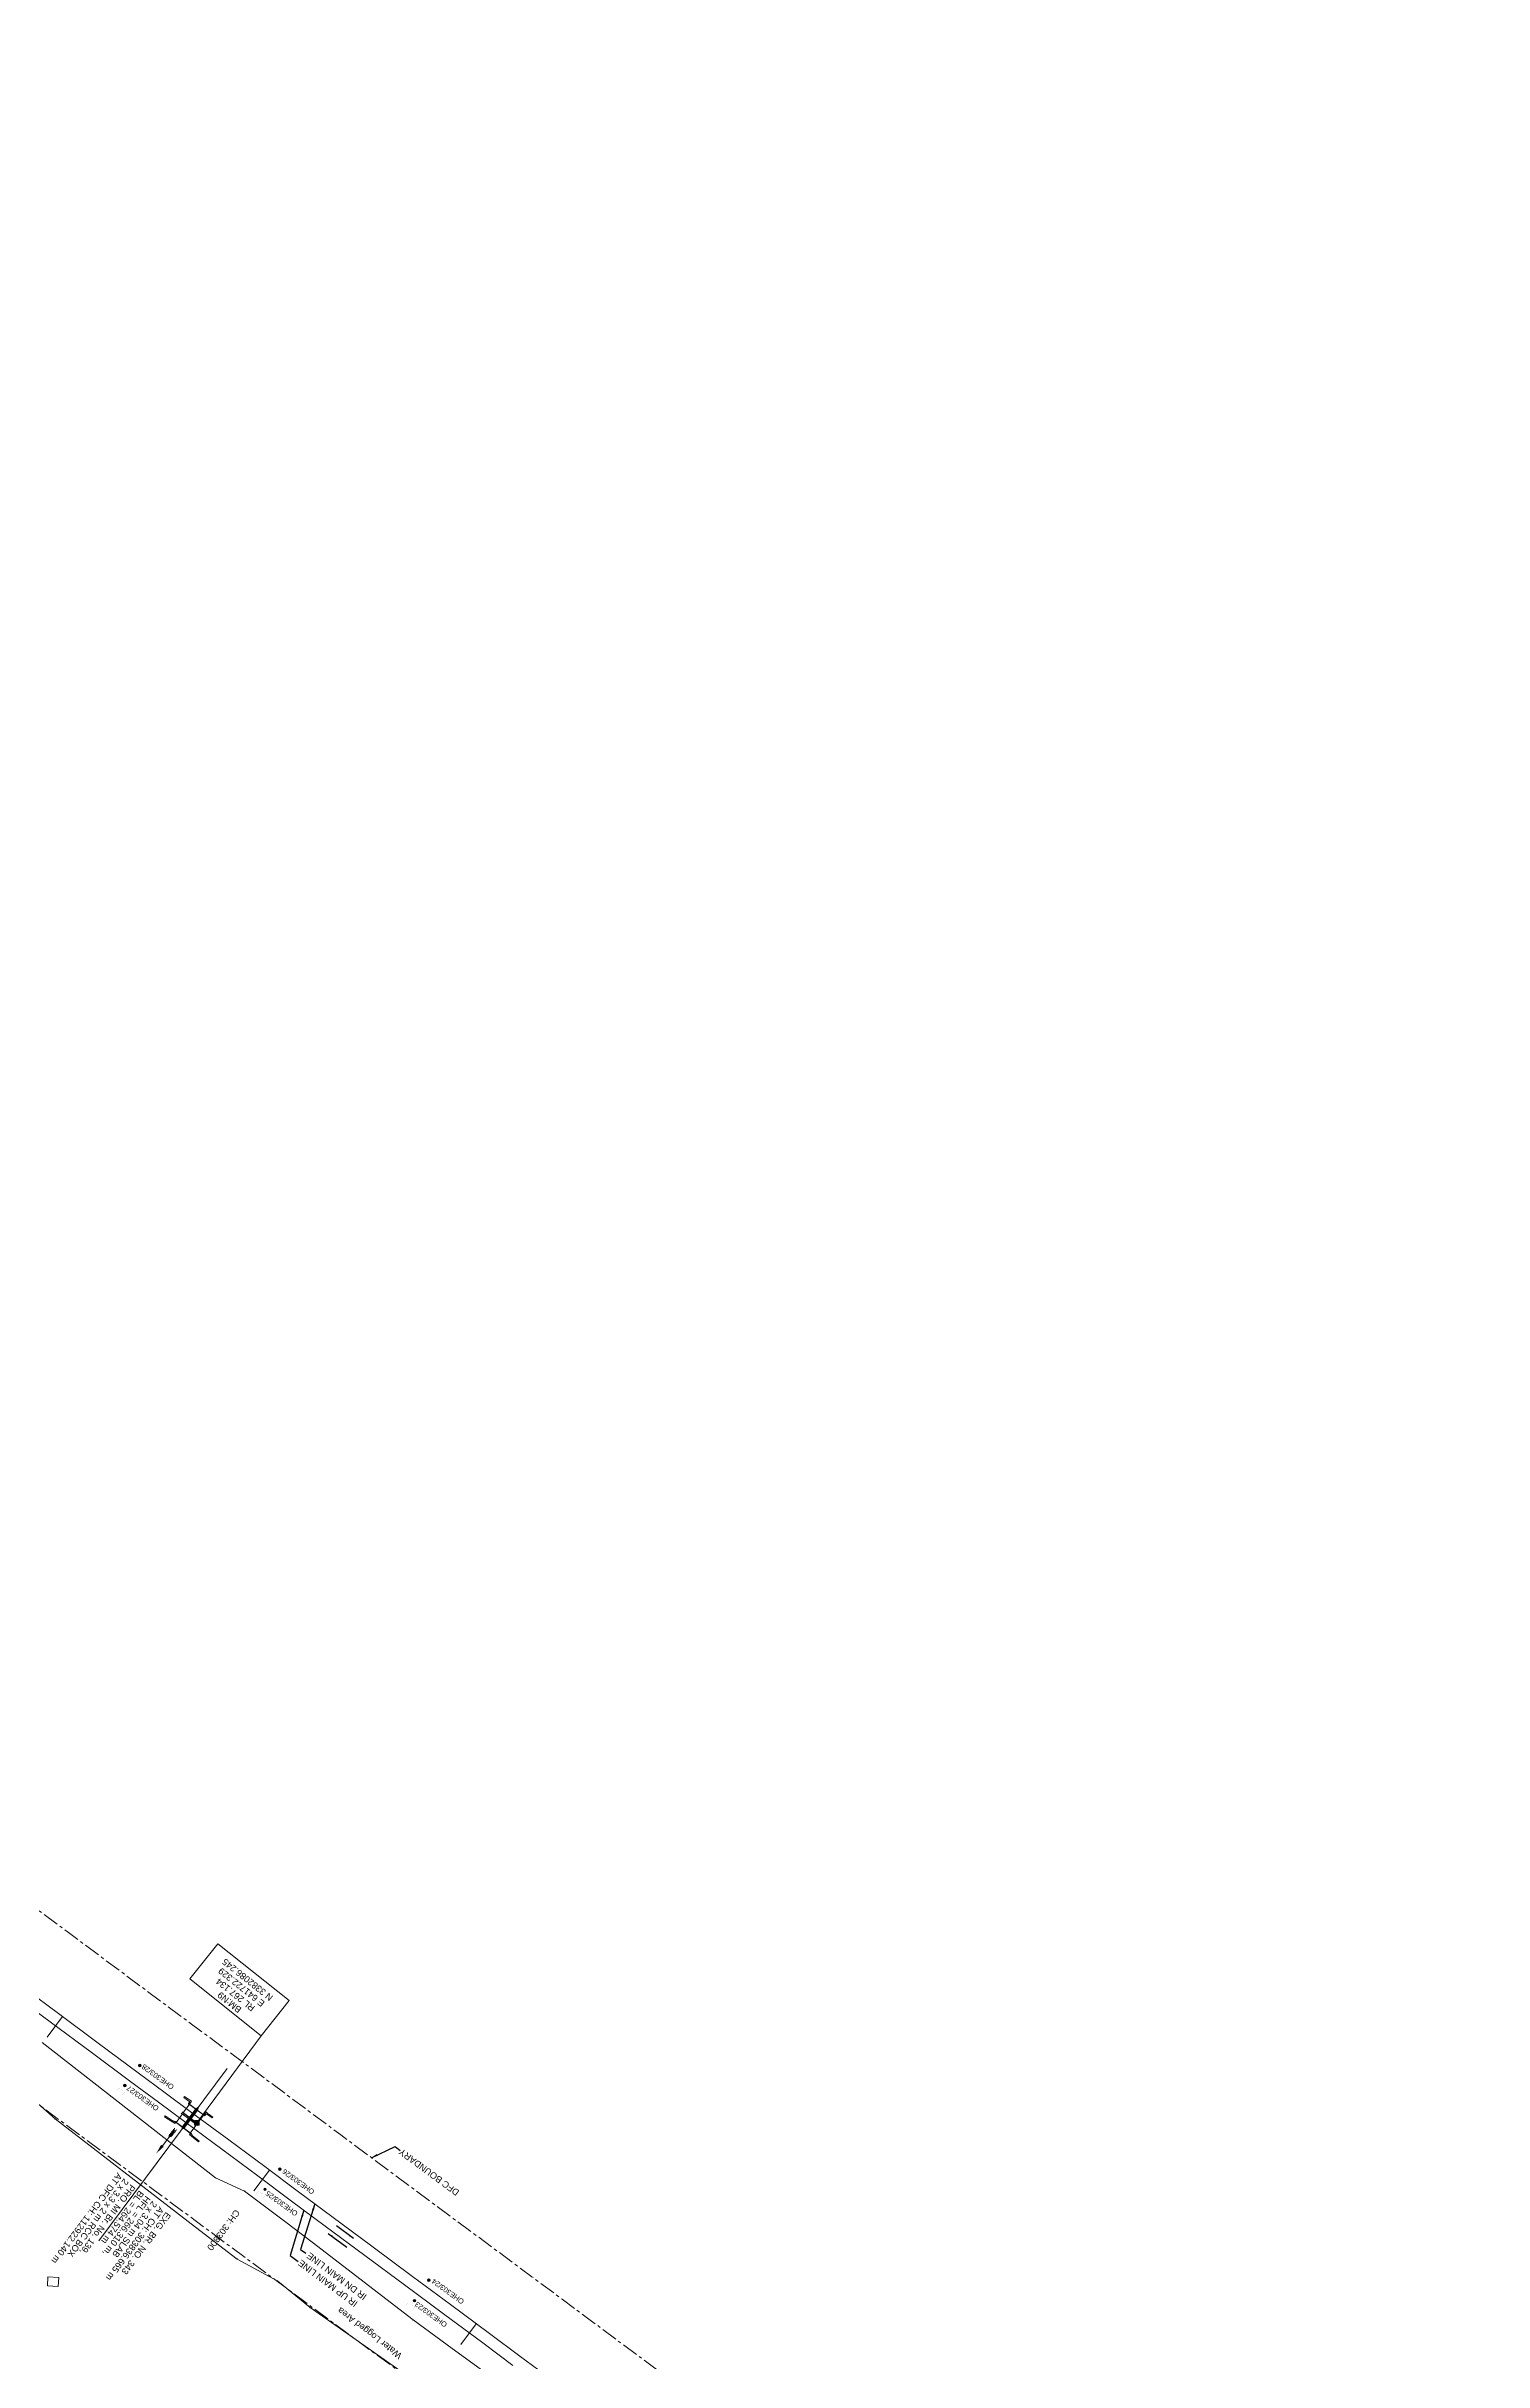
# Model space of a CAD drawing. Header units: metres. Extents: x 628572 to 650094, y 3375792 to 3391117.
# Drawn here: x 641664 to 642222, y 3381994 to 3382892 of the extents above; entities that cross this region are included whole.
import ezdxf
from ezdxf.enums import TextEntityAlignment as Align

# ---------------------------------------------------------------- set-up
doc = ezdxf.new("R2010")
doc.units = ezdxf.units.M
doc.header["$MEASUREMENT"] = 0
doc.linetypes.add('CENTER', pattern=[2, 1.25, -0.25, 0.25, -0.25])
for name, color, linetype, lineweight in [('Bench_Mark', 7, 'Continuous', 0), ('BRIDGE DETAILS PLAN', 7, 'Continuous', 0), ('Commercial Building Pucca', 251, 'Continuous', 0), ('Culvert Parapet', 7, 'Continuous', 0), ('DFCC BOUNDARY', 6, 'CENTER', 0), ('Existing Chainage', 7, 'Continuous', 0), ('Existing IR Track', 143, 'Continuous', 0), ('Existing Railway Boundary', 7, 'CENTER', 0), ('flow direction', 7, 'Continuous', 0), ('OHE MAST', 8, 'Continuous', 0), ('Piers_Abutment', 7, 'Continuous', 0), ('Retaining Wall', 251, 'Continuous', 0), ('River Text', 5, 'Continuous', 0), ('Text', 251, 'Continuous', 0), ('TOPOSTYLEREMARK', 251, 'Continuous', 0), ('Water Logged Area', 5, 'Continuous', 0)]:
    doc.layers.add(name, color=color, linetype=linetype, lineweight=lineweight)
doc.styles.get("Standard").update_dxf_attribs({"font": 'arial.ttf'})
doc.styles.add('Style-Arial', font='arial.ttf')
doc.dimstyles.new('ISO-25', dxfattribs={"dimtxt": 2.5, "dimasz": 2.5, "dimexe": 1.25, "dimexo": 0.625, "dimtad": 1, "dimtxsty": 'Standard', "dimcen": 2.5, "dimadec": 0, "dimazin": 0, "dimtfac": 1, "dimtmove": 0, "dimatfit": 3, "dimfxl": 1, "dimarcsym": 0})

# ---------------------------------------------------------------- blocks, each defined once
blk = doc.blocks.new('BM')
blk.add_hatch(color=256).paths.add_polyline_path([(-0.88, -0.88), (-0.88, 0.88), (0.88, 0.88), (0.88, -0.88)])
for p, q in [((0.88, 0.88), (-0.88, 0.88)), ((-0.88, 0.88), (-0.88, -0.88)), ((0.88, -0.88), (0.88, 0.88)), ((-0.88, -0.88), (0.88, -0.88))]:
    blk.add_line(p, q)
blk = doc.blocks.new('OHE MAST')
h = blk.add_hatch(color=256)
edge = h.paths.add_edge_path()
edge.add_arc((0, 0), 0.514, 0, 360)
at = {"const_width": 0.01, "flags": 128}
for points in [[(1.5, 3.5), (1.5, 2), (-1.5, 2), (-1.5, 3.5)], [(0, 2), (0, 0)]]:
    blk.add_lwpolyline(points, dxfattribs=at)
blk.add_circle((0, 0), 0.514)
blk = doc.blocks.new('River A')
at = {"layer": 'River Text'}
for p, q in [((0, 0), (-3.6, 7.5, -1499.5)), ((0.1, 6), (-3.5, 13.6, -1499.5)), ((0.1, 3.3), (-3.5, 10.8, -1499.5)), ((0.2, 9.9), (-3.4, 17.4, -1499.5)), ((0.3, 12.9), (-3.3, 20.5, -1499.5)), ((0.4, 16.4), (-3.2, 24, -1499.5)), ((0.5, 20.3), (-3.1, 27.8, -1499.5)), ((0.5, 22.3), (0, 0)), ((0, 0), (4, 7.4, -1499.5)), ((0.1, 6), (4.1, 13.4, -1499.5)), ((0.1, 3.3), (4.1, 10.7, -1499.5)), ((0.2, 9.9), (4.2, 17.2, -1499.5)), ((0.3, 12.9), (4.3, 20.3, -1499.5)), ((0.4, 16.4), (4.4, 23.8, -1499.5)), ((0.5, 20.3), (4.5, 27.7, -1499.5))]:
    blk.add_line(p, q, dxfattribs=at)
at = {"layer": 'River Text', "flags": 128}
blk.add_lwpolyline([(-0.7, -27.7), (0.5, 22.3)], dxfattribs=at)
at = {"layer": 'River Text', "extrusion": (0, 0, -1)}
blk.add_solid([(-3.5, -27.8), (1.3, -52.7), (4.8, -27.6)], dxfattribs=at)

msp = doc.modelspace()

# ---------------------------------------------------------------- linework, layer by layer
at = {"layer": 'BRIDGE DETAILS PLAN', "flags": 128}
msp.add_lwpolyline([(641684.3549, 3382040.4375), (641734.0514, 3382107.2755)], dxfattribs=at)
at = {"layer": 'Commercial Building Pucca', "linetype": 'Continuous', "flags": 128}
msp.add_lwpolyline([(641664.3295, 3382022.9055), (641664.5817, 3382026.4369), (641668.725, 3382026.1716), (641668.4728, 3382022.64), (641664.3295, 3382022.9055)], close=True, dxfattribs=at)
at = {"layer": 'Culvert Parapet', "linetype": 'Continuous', "flags": 128}
for points in [[(641722.7088, 3382085.2667), (641722.665, 3382085.1647), (641716.246, 3382089.9364), (641716.3004, 3382090.0142), (641722.7088, 3382085.2667)], [(641716.6443, 3382090.2939), (641716.7304, 3382090.3706), (641722.998, 3382085.6485), (641722.9577, 3382085.5912), (641716.6443, 3382090.2939)], [(641719.1426, 3382093.7489), (641719.5155, 3382093.4513), (641720.2305, 3382094.5496), (641717.5901, 3382096.4603), (641717.3086, 3382096.0097), (641719.615, 3382094.3407), (641719.1426, 3382093.7489)], [(641719.1438, 3382093.7055), (641719.0974, 3382093.6117), (641725.3972, 3382088.8842), (641725.4572, 3382088.9829), (641719.1438, 3382093.7055)], [(641713.3189, 3382086.933), (641713.0381, 3382086.4589), (641713.8016, 3382085.9005), (641714.0937, 3382086.3363), (641713.3189, 3382086.933)], [(641713.783, 3382086.6672), (641713.8839, 3382086.7353), (641720.29, 3382081.9296), (641720.2039, 3382081.8279), (641713.783, 3382086.6672)], [(641720.5436, 3382081.515), (641720.2295, 3382081.0473), (641719.4881, 3382081.6653), (641719.7856, 3382082.0932), (641720.5436, 3382081.515)]]:
    msp.add_lwpolyline(points, close=True, dxfattribs=at)
msp.add_lwpolyline([(641725.0591, 3382089.3454), (641725.4546, 3382088.9961), (641725.9333, 3382089.6631), (641726.3706, 3382089.3948), (641726.6445, 3382089.8129), (641725.8539, 3382090.4202), (641725.579, 3382090.019), (641725.5708, 3382089.9179), (641725.0591, 3382089.3454)], dxfattribs=at)
at = {"layer": 'DFCC BOUNDARY', "ltscale": 5, "flags": 128}
msp.add_lwpolyline([(643812.3093, 3380572.2631), (643808.6724, 3380574.9777), (643793.2095, 3380586.5191), (643778.2448, 3380597.6421), (643763.3482, 3380608.7144), (643749.7736, 3380618.8204), (643735.9982, 3380629.076), (643723.1947, 3380638.6), (643709.7998, 3380648.5621), (643690.0477, 3380662.9402), (643670.4357, 3380677.2164), (643654.8999, 3380688.7702), (643639.33, 3380700.3503), (643623.6793, 3380711.9753), (643608.0162, 3380723.6096), (643592.0244, 3380735.5214), (643576.0362, 3380747.4305), (643559.2149, 3380759.9262), (643542.8146, 3380772.109), (643525.4077, 3380785.0526), (643508.5729, 3380797.5713), (643491.5674, 3380810.185), (643474.9054, 3380822.5435), (643458.6431, 3380834.5901), (643442.5469, 3380846.5134), (643427.1858, 3380857.9465), (643411.8459, 3380869.3639), (643394.9279, 3380881.9183), (643378.0712, 3380894.4272), (643361.5733, 3380906.6656), (643345.0316, 3380918.9365), (643327.8173, 3380931.7135), (643310.7678, 3380944.3682), (643276.4247, 3380969.8455), (643259.3635, 3380982.507), (643242.1351, 3380995.2928), (643222.7062, 3381009.6831), (643203.0589, 3381024.2351), (643183.8178, 3381038.4897), (643164.43, 3381052.853), (643145.2327, 3381067.0902), (643126.2605, 3381081.1605), (643109.9442, 3381093.1269), (643094.185, 3381104.6835), (643070.7732, 3381121.9216), (643047.567, 3381139.0085), (643025.8074, 3381155.1407), (643004.0325, 3381171.2845), (642988.5407, 3381182.7648), (642971.6994, 3381195.2495), (642949.8305, 3381211.504), (642926.6521, 3381228.7318), (642912.2142, 3381239.4542), (642897.7112, 3381250.225), (642880.681, 3381262.8766), (642863.5492, 3381275.6037), (642848.8569, 3381286.5082), (642830.5771, 3381300.0787), (642815.3655, 3381311.3602), (642796.6216, 3381325.2614), (642779.3631, 3381338.0981), (642762.2123, 3381350.8547), (642746.7818, 3381362.2976), (642731.1837, 3381373.8649), (642713.7244, 3381386.8427), (642695.8795, 3381400.107), (642676.186, 3381414.7288), (642656.3739, 3381429.4386), (642638.7427, 3381442.5386), (642620.5543, 3381456.0528), (642604.8402, 3381467.7078), (642587.9896, 3381480.2058), (642565.2925, 3381497.0883), (642541.6892, 3381514.6448), (642525.704, 3381526.5194), (642509.7629, 3381538.3612), (642491.0733, 3381552.2518), (642472.4595, 3381566.086), (642458.4237, 3381576.5074), (642444.2456, 3381587.0343), (642429.7967, 3381597.7603), (642415.357, 3381608.4793), (642397.6705, 3381621.593), (642380.0084, 3381634.6886), (642363.7544, 3381646.7691), (642347.2259, 3381659.0537), (642330.8575, 3381671.2261), (642314.3519, 3381683.5006), (642297.8931, 3381695.7457), (642281.8453, 3381707.6851), (642264.9228, 3381720.2432), (642248.3602, 3381732.5341), (642230.5414, 3381745.7954), (642212.7106, 3381759.0381), (642195.2367, 3381772.0213), (642177.7043, 3381785.0479), (642157.1992, 3381800.2569), (642136.6249, 3381815.5171), (642118.9645, 3381828.6404), (642101.3287, 3381841.7453), (642081.6266, 3381856.3336), (642061.8408, 3381870.9838), (642042.7256, 3381885.154), (642023.486, 3381899.4164), (642005.9697, 3381912.4264), (641988.4231, 3381925.4588), (641970.4215, 3381938.796), (641952.2749, 3381952.2408), (641931.9264, 3381967.3701), (641911.6528, 3381982.4438), (641898.9656, 3381991.8514), (641886.5608, 3382001.0055), (641876.0335, 3382008.8624), (641864.0463, 3382017.7726), (641852.3291, 3382026.4822), (641837.115, 3382037.7582), (641821.9667, 3382048.9854), (641806.6184, 3382060.3889), (641791.2687, 3382071.7933), (641778.1757, 3382081.5216), (641765.0647, 3382091.263), (641751.1214, 3382101.6324), (641737.1136, 3382112.0497), (641726.4516, 3382119.9432), (641715.7754, 3382127.8472), (641700.446, 3382139.2493), (641685.0398, 3382150.7085), (641672.5358, 3382160.0238), (641659.9859, 3382169.3732), (641642.1375, 3382182.6543), (641624.3659, 3382195.8782), (641611.4997, 3382205.4411), (641598.7051, 3382214.9508), (641579.3318, 3382229.3615), (641559.9393, 3382243.7865), (641545.7561, 3382254.3093), (641531.6069, 3382264.7929), (641516.2129, 3382276.2423), (641500.7739, 3382287.7114), (641484.9887, 3382299.3992), (641469.298, 3382311.017), (641453.4587, 3382322.7603), (641437.5808, 3382334.5322), (641423.9882, 3382344.5278), (641410.4861, 3382354.4572), (641398.1591, 3382363.7061), (641385.5887, 3382373.1374), (641369.5481, 3382385.0615), (641353.581, 3382396.931), (641340.174, 3382406.8961), (641326.8342, 3382416.8112), (641313.9782, 3382426.3292), (641301.2155, 3382435.7781), (641284.3444, 3382448.3055), (641267.4776, 3382460.8298), (641251.7036, 3382472.5569), (641235.976, 3382484.2496), (641219.0383, 3382496.817), (641202.2584, 3382509.2673), (641189.76, 3382518.5659), (641177.2671, 3382527.8539), (641163.4298, 3382538.1046), (641149.6816, 3382548.2893), (641137.5323, 3382557.3376), (641125.4142, 3382566.3629), (641111.3917, 3382576.7766), (641097.4434, 3382587.1352), (641086.4887, 3382595.2709), (641075.334, 3382603.5555), (641061.7644, 3382613.6593), (641047.9094, 3382623.9756), (641033.6643, 3382634.5297), (641019.4811, 3382645.038), (641006.7027, 3382654.5421), (640993.8916, 3382664.0705), (640978.9563, 3382675.1623), (640963.9965, 3382686.2723), (640946.2836, 3382699.3937), (640928.6538, 3382712.4537), (640913.4131, 3382723.7566), (640898.2075, 3382735.0336), (640883.6572, 3382745.852), (640855.1845, 3382767.015), (640841.3158, 3382777.3197), (640825.904, 3382788.7498), (640810.5106, 3382800.1663), (640797.3056, 3382809.9954), (640784.0814, 3382819.8389), (640767.3829, 3382832.244), (640750.7597, 3382844.5932), (640734.5712, 3382856.624), (640718.4561, 3382868.6002), (640700.8318, 3382881.7023), (640683.2571, 3382894.7676), (640668.0149, 3382906.0851), (640653.0827, 3382917.1726), (640637.096, 3382929.0729), (640621.3126, 3382940.8219), (640606.7688, 3382951.6133), (640592.2397, 3382962.3937), (640576.5383, 3382974.0634), (640560.8512, 3382985.7224), (640545.651, 3382997.022), (640530.4116, 3383008.3505), (640516.6491, 3383018.562), (640502.8751, 3383028.782), (640490.7881, 3383037.7114), (640478.8397, 3383046.5383), (640463.3449, 3383058.0659), (640447.6782, 3383069.721), (640428.9748, 3383083.5735), (640410.2094, 3383097.4719), (640387.4808, 3383114.4141), (640364.785, 3383131.332), (640350.7429, 3383141.7456), (640336.708, 3383152.1537), (640321.9965, 3383163.0459), (640307.2262, 3383173.9816), (640293.057, 3383184.4985), (640278.9681, 3383194.9558), (640263.9534, 3383206.1214), (640248.9885, 3383217.2501), (640234.9895, 3383227.6511), (640220.8998, 3383238.1196), (640203.1822, 3383251.2592), (640185.3658, 3383264.472), (640169.5446, 3383276.2399), (640153.6227, 3383288.0852), (640140.9567, 3383297.4857), (640127.9156, 3383307.1648), (640111.7201, 3383319.2), (640095.1302, 3383331.5282), (640080.0724, 3383342.6864), (640064.9887, 3383353.8638), (640050.3238, 3383364.7642), (640035.5809, 3383375.7224), (640023.8916, 3383384.3981), (640012.2409, 3383393.045), (639998.431, 3383403.2737), (639984.6827, 3383413.4567), (639970.0377, 3383424.3322), (639950.049, 3383439.1796), (639942.8737, 3383444.5141), (639926.5747, 3383456.6308), (639913.4666, 3383466.3801), (639896.5934, 3383478.9297), (639881.5054, 3383490.1549), (639866.4939, 3383501.3233), (639852.4765, 3383511.7446), (639838.5065, 3383522.1306), (639823.7382, 3383533.0543), (639809.0966, 3383543.8841), (639795.0765, 3383554.2956), (639781.0402, 3383564.7193), (639768.5196, 3383574.0242), (639755.953, 3383583.3633), (639741.5243, 3383594.0903), (639727.0981, 3383604.8155), (639713.2608, 3383615.1067), (639699.4745, 3383625.36), (639684.1093, 3383636.7884), (639668.7758, 3383648.193), (639654.5483, 3383658.7838), (639640.2683, 3383669.4137), (639622.7576, 3383682.4104), (639605.3264, 3383695.3482), (639590.884, 3383706.0812), (639576.4835, 3383716.7831), (639562.3867, 3383727.2481), (639548.2532, 3383737.7403), (639534.822, 3383747.7129), (639521.3566, 3383757.711), (639505.358, 3383769.5842), (639489.3927, 3383781.4328), (639473.4311, 3383793.2886), (639457.4738, 3383805.1412), (639442.7456, 3383816.0648), (639428.0129, 3383826.9918), (639404.2096, 3383844.6857), (639380.3313, 3383862.4353), (639363.908, 3383874.6137), (639346.9106, 3383887.212), (639330.3344, 3383899.5156)], dxfattribs=at)
at = {"layer": 'Existing Chainage', "color": 7, "linetype": 'Continuous', "lineweight": 13, "flags": 128}
for points in [[(641664.204, 3382119.443), (641670.1645, 3382127.4724)], [(641744.5086, 3382059.847), (641750.4671, 3382067.878)], [(641824.8042, 3382000.2406), (641830.7614, 3382008.2725)]]:
    msp.add_lwpolyline(points, dxfattribs=at)
at = {"layer": 'Existing IR Track', "flags": 128}
for points in [[(641844.9565, 3381992.0903), (641833.257, 3382000.7867), (641818.0609, 3382012.0494), (641802.8974, 3382023.2879), (641787.534, 3382034.7025), (641772.1843, 3382046.1071), (641759.0909, 3382055.8356), (641745.9799, 3382065.577), (641732.0254, 3382075.9548), (641718.0453, 3382086.3514), (641707.4111, 3382094.2243), (641696.706, 3382102.1497), (641681.3479, 3382113.5732), (641665.9417, 3382125.0324), (641653.4183, 3382134.3621)], [(641859.9108, 3381986.6408), (641847.661, 3381995.7324), (641835.8697, 3382004.4838), (641820.7615, 3382015.6893), (641805.9968, 3382026.6402), (641790.2423, 3382038.3483), (641774.6897, 3382049.9064), (641761.7923, 3382059.4754), (641748.6744, 3382069.208), (641734.7062, 3382079.5652), (641720.2693, 3382090.27), (641710.088, 3382097.832), (641699.5729, 3382105.6419), (641684.0278, 3382117.1814), (641668.6728, 3382128.5798), (641656.0866, 3382137.9506)]]:
    msp.add_lwpolyline(points, dxfattribs=at)
at = {"layer": 'Existing Railway Boundary', "ltscale": 5, "flags": 128}
msp.add_lwpolyline([(631983.38, 3389039.032), (631997.7807, 3389029.4226), (631998.0481, 3389028.4172), (632017.689, 3389013.381), (632054.7643, 3388986.9088), (632106.6339, 3388955.856), (632154.9467, 3388925.0992), (632230.8669, 3388875.9972), (632261.2753, 3388857.0709), (632290.5359, 3388840.2738), (632385.6616, 3388776.6365), (632400.5735, 3388766.5357), (632397.5375, 3388762.1235), (632395.5364, 3388759.1088), (632389.2973, 3388750.367), (632386.7075, 3388746.9674), (632380.0799, 3388739.4039), (632361.8258, 3388715.063), (632365.1364, 3388712.5802), (632373.8273, 3388706.8724), (632388.4278, 3388697.2834), (632403.5607, 3388687.3436), (632418.7904, 3388677.3402), (632434.5002, 3388667.0345), (632450.2517, 3388656.7014), (632466.7864, 3388645.8571), (632483.3195, 3388635.0137), (632501.7611, 3388622.9148), (632520.2525, 3388610.7831), (632536.8197, 3388599.9238), (632553.3588, 3388589.0829), (632565.8495, 3388580.885), (632578.4671, 3388572.604), (632596.9196, 3388560.5289), (632615.4939, 3388548.3741), (632635.6038, 3388535.295), (632652.8405, 3388523.9973), (632669.9946, 3388512.743), (632686.4084, 3388501.9869), (632696.8068, 3388495.1588), (632732.8678, 3388550.0585), (632815.552, 3388494.313), (632865.8266, 3388462.6693), (632954.7858, 3388408.1832), (633025.1519, 3388369.9037), (633056.7277, 3388353.8904), (633065.1399, 3388349.0145), (633088.5914, 3388328.9973), (633152.5885, 3388273.22), (633202.5468, 3388242.3953), (633264.4413, 3388204.6969), (633318.529, 3388171.7998), (633353.1394, 3388148.7029), (633406.9301, 3388112.3266), (633420.502, 3388103.4378), (633436.8123, 3388092.7008), (633466.2362, 3388073.356), (633479.8402, 3388064.4269), (633497.3225, 3388052.9837), (633514.7073, 3388041.6043), (633531.7969, 3388030.3277), (633546.129, 3388020.9518), (633562.4852, 3388010.2117), (633576.5949, 3388000.9466), (633594.4174, 3387989.2137), (633606.8568, 3387981.0241), (633607.7091, 3387982.3188), (633610.8424, 3387980.256), (633626.8506, 3387969.7582), (633642.9494, 3387959.201), (633660.1619, 3387947.8844), (633677.4438, 3387936.5221), (633693.0899, 3387926.2037), (633708.7685, 3387915.8637), (633726.0343, 3387904.4973), (633743.3468, 3387893.1002), (633758.2779, 3387883.3197), (633773.1647, 3387873.5681), (633789.2894, 3387862.9617), (633805.4356, 3387852.3412), (633820.4764, 3387842.4668), (633835.4704, 3387832.6232), (633852.0416, 3387821.7432), (633886.4734, 3387799.1411), (633904.4207, 3387787.3621), (633919.3393, 3387777.5707), (633934.3023, 3387767.7502), (633949.6629, 3387757.6969), (633964.9235, 3387747.7091), (633980.0551, 3387737.7098), (633995.2041, 3387727.6988), (634012.3387, 3387716.4289), (634029.3333, 3387705.2512), (634045.5362, 3387694.5849), (634061.6293, 3387683.9862), (634078.9907, 3387672.5929), (634096.3149, 3387661.224), (634113.1506, 3387650.1721), (634130.0059, 3387639.1072), (634145.8823, 3387628.6414), (634161.8963, 3387618.085), (634177.8703, 3387607.6107), (634193.7633, 3387597.1895), (634209.9993, 3387586.506), (634226.097, 3387575.9134), (634243.1652, 3387564.6955), (634260.1615, 3387553.5249), (634275.6177, 3387543.3646), (634291.1318, 3387533.1662), (634296.8083, 3387529.4449), (634291.9143, 3387522.0113), (634301.9583, 3387515.4268), (634317.7028, 3387505.1053), (634344.1271, 3387487.7818), (634370.6963, 3387470.3636), (634386.1901, 3387460.3813), (634401.9429, 3387450.229), (634426.4972, 3387434.0857), (634451.3792, 3387417.727), (634475.9114, 3387401.5928), (634500.3759, 3387385.5031), (634523.6732, 3387370.1555), (634547.0997, 3387354.7227), (634564.8006, 3387343.068), (634582.571, 3387331.3674), (634601.3879, 3387318.9723), (634620.2858, 3387306.5238), (634639.3106, 3387294.0156), (634658.1243, 3387281.6461), (634679.4814, 3387267.2836), (634702.026, 3387254.0413), (634712.9167, 3387246.4104), (634726.0042, 3387238.4627), (634737.8854, 3387230.0656), (634750.9438, 3387221.7267), (634764.9008, 3387212.4131), (634775.612, 3387204.6159), (634789.3703, 3387195.959), (634801.4607, 3387188.869), (634814.7172, 3387180.8194), (634815.4987, 3387180.2694), (634827.9598, 3387171.3498), (634840.5994, 3387164.128), (634854.2176, 3387155.5292), (634871.8787, 3387143.9515), (634877.6173, 3387139.7695), (634887.5373, 3387132.4757), (634902.4262, 3387121.5277), (634921.3448, 3387107.4791), (634940.6674, 3387093.1306), (634962.2421, 3387077.0753), (634984.1126, 3387060.8), (635000.5185, 3387048.6195), (635017.0238, 3387036.3652), (635035.7455, 3387022.426), (635054.4369, 3387008.5092), (635082.1937, 3386987.9155), (635109.8573, 3386967.3911), (635134.2436, 3386949.2611), (635158.5309, 3386931.2047), (635180.7563, 3386914.7058), (635202.7867, 3386898.3516), (635206.1213, 3386895.8016), (635211.1242, 3386892.0437), (635230.1367, 3386877.9281), (635249.207, 3386863.7701), (635270.9723, 3386847.61), (635292.819, 3386831.3895), (635313.1117, 3386816.3456), (635333.3618, 3386801.3334), (635352.372, 3386787.2182), (635371.5331, 3386772.9909), (635390.4616, 3386758.9197), (635409.8226, 3386744.527), (635427.2062, 3386731.6093), (635445.0434, 3386718.3546), (635461.6171, 3386706.0794), (635478.4695, 3386693.5976), (635493.4196, 3386682.4884), (635508.6023, 3386671.2062), (635518.0063, 3386664.2196), (635527.5618, 3386657.1206), (635543.461, 3386645.2907), (635559.7145, 3386633.1978), (635591.676, 3386610.2688), (635606.0755, 3386599.5015), (635620.6466, 3386588.6057), (635636.5434, 3386576.7606), (635652.3995, 3386564.9458), (635668.2493, 3386553.1365), (635683.9787, 3386541.4169), (635700.2614, 3386528.9886), (635716.7419, 3386516.4094), (635732.9183, 3386504.3569), (635749.0007, 3386492.3748), (635764.9276, 3386480.5277), (635780.91, 3386468.6394), (635796.8963, 3386456.7694), (635812.8908, 3386444.8934), (635829.3631, 3386432.6938), (635845.7912, 3386420.527), (635861.6814, 3386408.7334), (635877.6317, 3386396.8953), (635893.2055, 3386385.3425), (635908.8769, 3386373.7174), (635925.058, 3386361.6972), (635941.2668, 3386349.6564), (635956.6865, 3386338.1889), (635972.0823, 3386326.7391), (635987.7899, 3386315.0493), (636003.5308, 3386303.3347), (636019.0977, 3386291.765), (636034.6476, 3386280.2079), (636050.7681, 3386268.2256), (636066.8961, 3386256.2378), (636083.1084, 3386244.1987), (636099.3561, 3386232.1333), (636114.134, 3386221.1471), (636147.8198, 3386196.1265), (636166.7058, 3386182.1085), (636182.4635, 3386170.4111), (636198.2037, 3386158.7268), (636214.3364, 3386146.7471), (636230.3919, 3386134.8247), (636230.9614, 3386134.4025), (636228.154, 3386130.995), (636300.9317, 3386076.4069), (636382.1931, 3386014.4435), (636463.0816, 3385952.0584), (636544.2755, 3385889.3268), (636568.8921, 3385871.1182), (636613.4471, 3385839.7025), (636628.0709, 3385853.6506), (636650.5128, 3385835.4717), (636693.9069, 3385800.1065), (636686.7095, 3385790.4003), (636696.0629, 3385782.3378), (636710.473, 3385769.9165), (636766.0138, 3385726.4206), (636849.4668, 3385668.9836), (636931.64, 3385608.8479), (637013.8419, 3385548.1951), (637096.6082, 3385488.6336), (637121.9489, 3385470.2058), (637176.9181, 3385426.1737), (637258.1753, 3385363.4078), (637340.1494, 3385301.7514), (637422.2947, 3385241.0852), (637447.0788, 3385223.2045), (637528.2227, 3385160.8768), (637610.9552, 3385100.7612), (637694.8717, 3385041.953), (637753.3499, 3385002.2846), (637771.5944, 3384989.982), (637771.5944, 3384979.4924), (637852.0915, 3384922.0343), (637935.0162, 3384862.0714), (637993.4351, 3384821.4573), (638019.0158, 3384803.2052), (638102.4107, 3384745.0584), (638178.9785, 3384688.3398), (638237.6603, 3384636.8079), (638344.701, 3384557.2221), (638427.4112, 3384496.8586), (638508.4228, 3384435.5926), (638565.3238, 3384391.9743), (638589.782, 3384373.2765), (638631.8324, 3384337.8543), (638619.2503, 3384320.7689), (638700.6253, 3384258.2275), (638758.2306, 3384210.1286), (638748.4263, 3384194.4881), (638832.9819, 3384135.241), (638898.2751, 3384089.8354), (638910.685, 3384104.7359), (638994.0238, 3384045.8483), (639077.2216, 3383986.384), (639102.1383, 3383968.0886), (639159.8745, 3383926.5901), (639184.8741, 3383908.5552), (639242.6613, 3383867.4991), (639268.1519, 3383849.1332), (639327.9549, 3383811.5106), (639354.2186, 3383795.0507), (639414.5653, 3383756.9689), (639440.0428, 3383739.3736), (639498.3493, 3383699.1058), (639523.8465, 3383681.6785), (639574.9736, 3383646.7331), (639583.1624, 3383652.0276), (639689.1575, 3383571.5368), (639770.3529, 3383510.1038), (639826.8338, 3383467.0843), (639851.6063, 3383448.3401), (639907.8381, 3383405.1303), (639928.7552, 3383389.2727), (639932.4136, 3383385.8226), (639987.4639, 3383341.8457), (640012.7135, 3383323.0928), (640093.1273, 3383262.0565), (640171.8725, 3383196.1592), (640228.3322, 3383153.381), (640311.5957, 3383095.2106), (640394.8641, 3383036.2274), (640477.4145, 3382977.0386), (640559.1827, 3382915.4685), (640665.4567, 3382835.3045), (640720.6935, 3382789.5682), (640744.1896, 3382769.9043), (640801.5333, 3382727.7921), (640884.497, 3382668.355), (640967.4181, 3382609.4811), (641049.3321, 3382547.9775), (641130.842, 3382487.0083), (641212.6929, 3382426.3203), (641295.2397, 3382366.2732), (641377.1032, 3382305.6407), (641458.6913, 3382244.4694), (641539.788, 3382182.3426), (641622.1383, 3382122.0097), (641702.364, 3382062.6427), (641784.5528, 3382001.6936), (641867.0132, 3381941.5198), (641973.939, 3381862.1361), (642047.1447, 3381806.5386), (642111.3474, 3381756.247), (642135.5451, 3381737.1522), (642191.6481, 3381692.8805), (642216.3665, 3381674.0919), (642297.8377, 3381612.4104), (642380.4062, 3381552.4772), (642463.3246, 3381492.4122), (642545.7114, 3381431.7783), (642627.5896, 3381371.9523), (642710.042, 3381311.7191), (642794.2249, 3381254.3826), (642875.8129, 3381193.2771), (642956.3456, 3381130.3141), (643036.4583, 3381067.3443), (643117.185, 3381004.8095), (643172.4593, 3380960.8682), (643197.158, 3380942.1115), (643255.3116, 3380901.5691), (643282.0179, 3380885.9855), (643340.0019, 3380844.3971), (643414.9945, 3380785.1482), (643451.8986, 3380756.7808), (643532.8037, 3380694.4612), (643535.2972, 3380692.6635), (643551.2784, 3380680.8194), (643567.3357, 3380668.919), (643583.0638, 3380657.2952), (643598.7082, 3380645.7333), (643614.3081, 3380634.1892), (643630.1523, 3380622.4653), (643650.0814, 3380608.0318), (643669.585, 3380593.9065), (643682.7179, 3380584.1884), (643695.5222, 3380574.7117), (643709.3225, 3380564.4893), (643722.9637, 3380554.3847), (643737.887, 3380543.3483), (643752.8235, 3380532.3022), (643768.2592, 3380520.8389), (643783.7331, 3380509.3472), (643799.7855, 3380497.4973), (643815.9413, 3380485.5714), (643832.7782, 3380473.1288), (643849.7289, 3380460.6021), (643866.059, 3380448.5159), (643882.3496, 3380436.4589), (643898.3816, 3380424.7148), (643914.2305, 3380413.1048), (643929.3278, 3380401.9147), (643944.4267, 3380390.7231), (643959.7518, 3380379.1349), (643975.3902, 3380367.3097), (643987.907, 3380358.1055), (644000.1603, 3380349.0958), (644017.4569, 3380336.3184), (644034.4669, 3380323.7528), (644046.4455, 3380314.9727), (644249.4258, 3380165.3983), (644621.007, 3379887.6965), (644676.9944, 3379845.4482), (644702.8645, 3379825.9912), (644738.6024, 3379799.4801), (644742.2817, 3379796.7418), (644771.2557, 3379773.8192), (644804.6479, 3379750.2058), (644834.554, 3379728.6172), (644848.5372, 3379718.5093), (644863.2911, 3379707.9396), (644878.1999, 3379697.2589), (644893.8111, 3379686.127), (644909.381, 3379675.0245), (644918.4816, 3379668.5863), (644935.1691, 3379656.7791), (644907.7997, 3379620.3367), (644936.8456, 3379598.666), (644961.4527, 3379618.4234), (645145.9779, 3379481.4776), (645154.4712, 3379493.1591), (645276.7247, 3379402.534), (645270.2115, 3379393.7381), (645468.3754, 3379252.8811), (645478.6859, 3379267.1096), (645498.5589, 3379252.3702), (645510.5872, 3379243.9988), (645510.5872, 3379243.9988), (645531.3517, 3379228.922), (645544.8911, 3379218.91), (645549.0311, 3379215.8257)], dxfattribs=at)
at = {"layer": 'Piers_Abutment', "linetype": 'Continuous', "flags": 128}
for points in [[(641716.7847, 3382089.747), (641714.2499, 3382086.2981)], [(641719.5231, 3382093.4382), (641716.9465, 3382089.9768)], [(641724.9939, 3382089.3567), (641722.4591, 3382085.9078)], [(641722.2674, 3382085.628), (641719.716, 3382082.1353)]]:
    msp.add_lwpolyline(points, dxfattribs=at)
msp.add_lwpolyline([(641722.9859, 3382092.311), (641721.9112, 3382091.6316), (641716.5807, 3382084.5068), (641716.6358, 3382083.7791), (641717.3234, 3382083.9491), (641722.5742, 3382091.1259), (641722.9859, 3382092.311)], close=True, dxfattribs=at)
at = {"layer": 'Retaining Wall', "linetype": 'Continuous', "flags": 128}
for points in [[(641710.0737, 3382088.9822), (641709.8388, 3382088.5862), (641712.9647, 3382086.5026), (641713.1996, 3382086.8986), (641710.0737, 3382088.9822)], [(641728.5661, 3382088.4511), (641728.3422, 3382088.1242), (641726.4791, 3382089.4303), (641726.699, 3382089.7472), (641728.5661, 3382088.4511)], [(641720.5366, 3382081.3334), (641720.2453, 3382081.0206), (641722.9485, 3382078.8435), (641723.2397, 3382079.1563), (641720.5366, 3382081.3334)]]:
    msp.add_lwpolyline(points, close=True, dxfattribs=at)
at = {"layer": 'TOPOSTYLEREMARK'}
msp.add_line((641722.329, 3382086.245), (641747.2259, 3382119.9672), dxfattribs=at)
at = {"layer": 'TOPOSTYLEREMARK', "linetype": 'Continuous', "flags": 128}
msp.add_lwpolyline([(641758.1412, 3382133.6459), (641747.2259, 3382119.9672), (641719.5894, 3382142.0207), (641730.5048, 3382155.6993), (641758.1412, 3382133.6459)], close=True, dxfattribs=at)
at = {"layer": 'Water Logged Area', "linetype": 'Continuous', "flags": 128}
for points in [[(641662.3661, 3382117.3454), (641729.5148, 3382064.8769), (641740.8735, 3382059.6947), (641756.8465, 3382047.6674), (641767.1405, 3382039.8941), (641806.2398, 3382009.7545), (641819.3923, 3382000.0742), (641862.6223, 3381968.6889)], [(641802.0326, 3381989.414), (641766.2492, 3382014.5519), (641753.7515, 3382024.8277), (641738.0213, 3382033.3694), (641721.7865, 3382045.7722), (641667.3131, 3382087.7155), (641637.05, 3382114.4248)]]:
    msp.add_lwpolyline(points, dxfattribs=at)
at = {"layer": 'Water Logged Area'}
for p in [(641667.313, 3382087.716), (641729.515, 3382064.877), (641740.873, 3382059.695), (641721.786, 3382045.772), (641756.847, 3382047.667), (641767.14, 3382039.894), (641738.021, 3382033.369), (641753.752, 3382024.828), (641766.249, 3382014.552), (641806.24, 3382009.754), (641819.392, 3382000.074)]:
    msp.add_point(p, dxfattribs=at)

# ---------------------------------------------------------------- block references
at = {"layer": 'Bench_Mark', "linetype": 'Continuous'}
msp.add_blockref('BM', (641722.329, 3382086.245), dxfattribs=at)
at = {"layer": 'OHE MAST', "color": 2, "rotation": 143.3908318566117}
for p in [(641700.161, 3382108.463), (641694.433, 3382100.678), (641748.777, 3382060.402), (641754.589, 3382068.212), (641812.334, 3382025.197), (641806.785, 3382017.202)]:
    msp.add_blockref('OHE MAST', p, dxfattribs=at)
at = {"layer": 'River Text', "xscale": 0.1499234070063734, "yscale": 0.1499234070063734, "zscale": 0.1499234070063734, "rotation": 323.0462313080645}
msp.add_blockref('River A', (641711.5285, 3382080.5554), dxfattribs=at)

# ---------------------------------------------------------------- texts
at = {"layer": 'BRIDGE DETAILS PLAN', "color": 10}
for s, p in [('AT DFC CH: 112922.140 m', (641691.5662, 3382067.018)), ('2 x 3.3 x 2 m RCC BOX', (641694.1113, 3382064.7942)), ('PRO. MI Br. No. 139,', (641696.6563, 3382062.5703))]:
    msp.add_text(s, height=2.5, rotation=233, dxfattribs=at).set_placement(p)
at = {"layer": 'BRIDGE DETAILS PLAN'}
for s, p in [('BL = 264.574 m', (641699.9955, 3382060.1667)), ('HFL = 266.310 m,', (641702.5504, 3382058.1178)), ('AT CH: 303836.665 m', (641707.7763, 3382053.9429)), ('2 x 3.04 m SLAB ', (641705.1053, 3382056.069)), ('EXG. BR. NO. 343', (641710.4473, 3382051.8167))]:
    msp.add_text(s, height=2.5, rotation=233, dxfattribs=at).set_placement(p)
at = {"layer": 'DFCC BOUNDARY', "linetype": 'Continuous', "ltscale": 5}
msp.add_text('DFC BOUNDARY', height=2.5, rotation=143.5, dxfattribs=at).set_placement((641801.1958, 3382075.3465), align=Align.MIDDLE_RIGHT)
at = {"layer": 'Existing Chainage', "color": 7, "lineweight": 0, "insert": (641738.2155, 3382052.0643), "char_height": 2.5, "attachment_point": 4, "rotation": 233.4270897, "line_spacing_factor": 0.6, "style": 'Style-Arial'}
msp.add_mtext('CH: 303800', dxfattribs=at)
at = {"layer": 'Existing IR Track', "color": 7, "lineweight": 0}
for s, p in [('IR DN MAIN LINE', (641765.4203, 3382035.0844)), ('IR UP MAIN LINE', (641762.0739, 3382032.256))]:
    msp.add_text(s, height=2.5, rotation=143, dxfattribs=at).set_placement(p, align=Align.MIDDLE_RIGHT)
at = {"layer": 'OHE MAST'}
for s, p in [('OHE303/28', (641701.889, 3382109.1311)), ('OHE303/27', (641696.0203, 3382100.8302)), ('OHE303/26', (641756.4114, 3382068.478)), ('OHE303/25', (641749.9165, 3382060.0272)), ('OHE303/24', (641814.4442, 3382025.8686)), ('OHE303/23', (641807.8635, 3382016.9158))]:
    msp.add_text(s, height=2, rotation=144, dxfattribs=at).set_placement(p, align=Align.RIGHT)
at = {"layer": 'Text'}
msp.add_text('Water Logged Area', height=2.5, rotation=142.4044599, dxfattribs=at).set_placement((641802.1249, 3381996.3609))
at = {"layer": 'TOPOSTYLEREMARK'}
for s, p in [('E 641722.329', (641739.645, 3382138.8103)), ('N 3382086.245', (641741.984, 3382141.7415)), ('RL 267.134', (641737.306, 3382135.8792)), ('BM:N9', (641734.967, 3382132.948))]:
    msp.add_text(s, height=2.5, rotation=141.4107117, dxfattribs=at).set_placement(p, align=Align.MIDDLE_CENTER)

# ---------------------------------------------------------------- leaders
at = {"layer": 'DFCC BOUNDARY', "linetype": 'Continuous', "lineweight": 0, "ltscale": 5}
msp.add_leader([(641790.0716, 3382072.6828), (641799.2307, 3382077.0078), (641801.2024, 3382075.4723)], dimstyle='ISO-25', override={"dimtxt": 3, "dimtad": 0, "dimdec": 3, "dimzin": 2, "dimtdec": 3}, dxfattribs=at)
at = {"layer": 'Existing IR Track', "color": 7, "lineweight": 0}
for points in [[(641768.1683, 3382054.7448), (641762.5231, 3382037.0843), (641764.5676, 3382035.5725)], [(641763.8875, 3382052.2639), (641758.5404, 3382034.7082), (641761.6949, 3382032.3756)]]:
    msp.add_leader(points, dimstyle='ISO-25', override={"dimtxt": 3, "dimtad": 0}, dxfattribs=at)
at = {"layer": 'flow direction', "lineweight": 0}
for points in [[(641783.0868, 3382041.3747), (641776.5819, 3382046.1785)], [(641773.3214, 3382043.3099), (641780.4888, 3382038.0145)]]:
    msp.add_leader(points, dimstyle='ISO-25', override={"dimtxt": 0.5, "dimasz": 2, "dimtad": 0}, dxfattribs=at)

doc.saveas('drawing.dxf')
